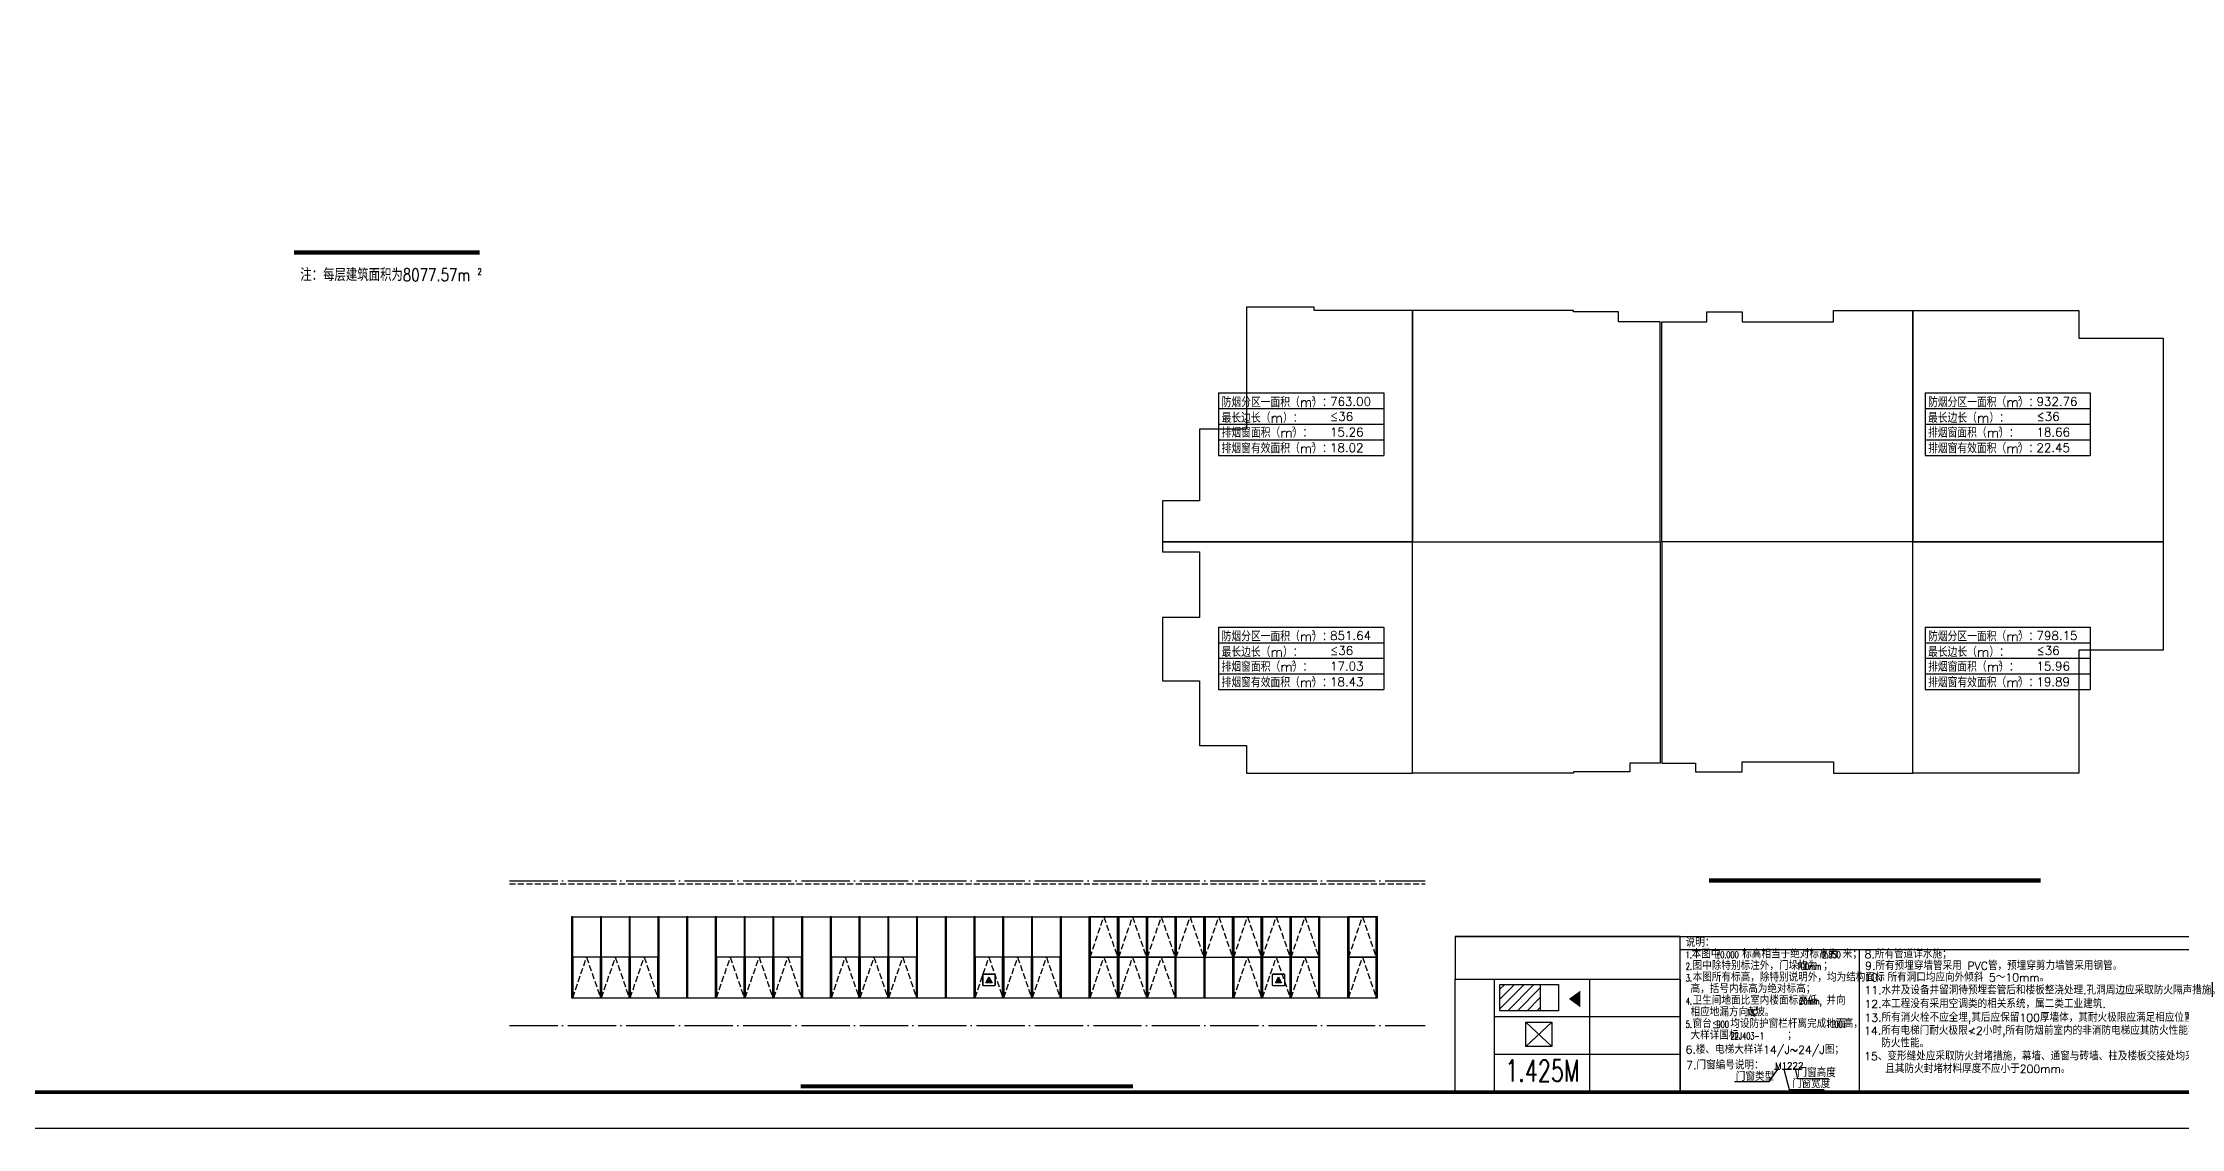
# Model space of a CAD drawing. Extents: x 6843040 to 15500510, y -6507076 to -4940511.
# Drawn here: x 8674268 to 8762904, y -5601001 to -5555980 of the extents above; entities that cross this region are included whole.
import ezdxf

# ---------------------------------------------------------------- set-up
doc = ezdxf.new("R2010")
doc.units = 0
doc.header["$LTSCALE"] = 1000
doc.header["$MEASUREMENT"] = 0
doc.linetypes.add('DASH', pattern=[0.35, 0.25, -0.1])
doc.linetypes.add('DOTE', pattern=[2.42, 2, -0.2, 0.02, -0.2])
doc.layers.add('-有效面积', color=6, linetype='Continuous', plot=False)
for name, color, linetype in [('AC-文字', 3, 'Continuous'), ('DIM_SYMB', 3, 'Continuous'), ('DOTE', 8, 'DOTE'), ('E_LINE_2', 40, 'Continuous'), ('E_LINE_3', 7, 'Continuous'), ('E_LINE_6', 11, 'Continuous'), ('plan-1', 40, 'Continuous'), ('PUB_TEXT', 7, 'Continuous'), ('PUB_TITLE', 4, 'Continuous'), ('WALL', 1, 'Continuous'), ('WINDOW', 4, 'Continuous'), ('防火分区线', 2, 'Continuous')]:
    doc.layers.add(name, color=color, linetype=linetype)
doc.layers.add('公共层-表格', color=3, linetype='Continuous', lineweight=25)
doc.styles.add('_HZTXT', font='SIMPLEX', dxfattribs={"width": 0.9, "bigfont": 'HZTXT'})
doc.styles.add('_TCH_DIM', font='SIMPLEX', dxfattribs={"bigfont": 'GBCBIG'})
doc.styles.add('DIM_FONT', font='SIMPLEX', dxfattribs={"width": 0.7, "bigfont": 'GBCBIG'})
doc.styles.get("Standard").update_dxf_attribs({"font": 'gbenor.shx', "bigfont": 'gbcbig.shx'})

# ---------------------------------------------------------------- blocks, each defined once
blk = doc.blocks.new('5py')
at = {"layer": '-有效面积'}
for points in [[(8841769, -5107413), (8841769, -5076113), (8829019, -5076113), (8829019, -5075713), (8820269, -5075713), (8820269, -5091513), (8814169, -5091513), (8814169, -5100813), (8809369, -5100813), (8809369, -5106113), (8841769, -5106113)], [(8809369, -5106113), (8809369, -5107413), (8814169, -5107413), (8814169, -5115913), (8809369, -5115913), (8809369, -5124113), (8814169, -5124113), (8814169, -5132513), (8820269, -5132513), (8820269, -5136113), (8841769, -5136113), (8841769, -5106113), (8809369, -5106113)]]:
    blk.add_lwpolyline(points, dxfattribs=at)
for points in [[(8873844, -5106113), (8873844, -5077613), (8868444, -5077613), (8868444, -5076313), (8862619, -5076313), (8862619, -5076113), (8841769, -5076113), (8841769, -5106113)], [(8874044, -5106113), (8874044, -5077613), (8879894, -5077613), (8879894, -5076313), (8884469, -5076313), (8884469, -5077613), (8896269, -5077613), (8896269, -5076113), (8906569, -5076113), (8906569, -5106113)], [(8906569, -5076113), (8928069, -5076113), (8928069, -5079713), (8938969, -5079713), (8938969, -5106113), (8906569, -5106113)], [(8841769, -5106113), (8873844, -5106113), (8873844, -5134814), (8869919, -5134814), (8869919, -5135913), (8862619, -5135913), (8862619, -5136113), (8841769, -5136113)], [(8906569, -5106113), (8874044, -5106113), (8874044, -5134814), (8878419, -5134814), (8878419, -5135913), (8884469, -5135913), (8884469, -5134613), (8896269, -5134613), (8896269, -5136113), (8906569, -5136113)], [(8906569, -5106113), (8938969, -5106113), (8938969, -5120164), (8928069, -5120164), (8928069, -5136113), (8906569, -5136113)]]:
    blk.add_lwpolyline(points, close=True, dxfattribs=at)
blk = doc.blocks.new('298889')
h = blk.add_hatch()
h.set_pattern_fill('ANSI31', color=8, scale=200, style=0)
h.set_pattern_definition([(45, (205213.04, 6224.37), (-224.5064, 224.5064), [])])
h.paths.add_polyline_path([(175842, 366488), (173981, 366488), (173981, 365276), (175842, 365276)])
for p, q in [((173706, 366739), (173706, 361544)), ((178111, 366739), (178111, 361544)), ((173706, 365008), (182306, 365008)), ((173706, 363276), (182306, 363276))]:
    blk.add_line(p, q)
at = {"color": 8}
blk.add_line((174452, 363276), (182306, 363276), dxfattribs=at)
blk.add_lwpolyline([(171915, 368702), (182306, 368702)])
for points in [[(171915, 366739), (182306, 366739), (182306, 368702), (171915, 368702)], [(171915, 366739), (182306, 366739), (182306, 361544), (171915, 361544)]]:
    blk.add_lwpolyline(points, close=True)
at = {"layer": '防火分区线'}
for p, q in [((175842, 366488), (175842, 365276)), ((176374, 364743), (175173, 363619)), ((175173, 364743), (176374, 363619))]:
    blk.add_line(p, q, dxfattribs=at)
for points in [[(173981, 366488), (176682, 366488), (176682, 365276), (173981, 365276)], [(175173, 364743), (176374, 364743), (176374, 363619), (175173, 363619)]]:
    blk.add_lwpolyline(points, close=True, dxfattribs=at)
blk.add_lwpolyline([(177161, 365823, 0, 768, 0), (177689, 365823, 768, 768, 0)], format="xyseb", dxfattribs=at)
at = {"layer": 'PUB_TEXT', "style": 'DIM_FONT', "width": 0.7}
blk.add_text('1.425M', height=1000, dxfattribs=at).set_placement((174230, 362003))
blk = doc.blocks.new('rerer')
at = {"layer": 'PUB_TEXT'}
for p, q in [((13575884, 1331048), (13574470, 1331048)), ((13576247, 1331561), (13575884, 1331048)), ((13576122, 1331561), (13576334, 1331561)), ((13576431, 1331561), (13576820, 1331561)), ((13576503, 1331561), (13576726, 1330721)), ((13576885, 1331561), (13577233, 1331561)), ((13576967, 1331561), (13577064, 1331179)), ((13577064, 1331179), (13578357, 1331179)), ((13576726, 1330721), (13578166, 1330721))]:
    blk.add_line(p, q, dxfattribs=at)
at = {"layer": 'WINDOW'}
for p, q in [((13572233, 1330640), (13572233, 1337035)), ((13572233, 1337035), (13594180, 1337035)), ((13594180, 1330640), (13594180, 1337035)), ((13572233, 1336507), (13594180, 1336507)), ((13579614, 1336507), (13579614, 1330640)), ((13594180, 1330640), (13572233, 1330640))]:
    blk.add_line(p, q, dxfattribs=at)
at = {"layer": 'PUB_TEXT', "style": '_HZTXT'}
for s, height, p in [('说明：', 330, (13572456, 1336622)), ('本图中', 330, (13572701, 1336143)), ('标高相当于绝对标高为', 330, (13574785, 1336143)), ('米；', 330, (13578933, 1336143)), ('8.所有管道详水施；', 330, (13579831, 1336143)), ('本图所有标高，除特别说明外，均为结构面标', 330, (13572739, 1335186)), ('图中除特别标注外，门垛均为', 330, (13572739, 1335665)), ('；', 330, (13578122, 1335665)), ('10、所有洞口均应向外倾斜 5～10mm。', 330, (13579813, 1335186)), ('9.所有预埋穿墙管采用 PVC管，预埋穿剪力墙管采用钢管。', 330, (13579855, 1335665)), ('高，括号内标高为绝对标高；', 330, (13572655, 1334708)), ('卫生间地面比室内楼面标高低', 330, (13572739, 1334229)), ('并向', 330, (13578256, 1334229)), ('11.水井及设备井留洞待预埋套管后和楼板整浇处理.孔洞周边应采取防火隔声措施。', 330, (13579824, 1334654)), ('12.本工程没有采用空调类的相关系统，属二类工业建筑.', 330, (13579824, 1334089)), ('相应地漏方向起', 330, (13572655, 1333751)), ('窗台≤', 330, (13572739, 1333272)), ('均设防护窗栏杆离完成地面', 330, (13574294, 1333272)), ('坡。', 330, (13575324, 1333751)), ('高，', 330, (13578971, 1333272)), ('13.所有消火栓不应全埋,其后应保留100厚墙体，其耐火极限应满足相应位置的耐火极限要求。', 330, (13579824, 1333524)), ('大样详国标', 330, (13572655, 1332794)), ('；', 330, (13576638, 1332794)), ('14.所有电梯门耐火极限≮2小时,所有防烟前室内的非消防电梯应其防火性能不应低于消防电梯的', 330, (13579813, 1332987)), ('防火性能。', 330, (13580517, 1332471)), ('6.楼、电梯大样详14/J~24/J图； ', 330, (13572449, 1332204)), ('7.门窗编号说明：', 330, (13572474, 1331561)), ('M1222', 264, (13576135, 1331580)), ('15、变形缝处应采取防火封堵措施，幕墙、通窗与砖墙、柱及楼板交接处均采取防火封堵措施。', 330, (13579813, 1331931)), ('且其防火封堵材料厚度不应小于200mm。', 330, (13580686, 1331412)), ('门窗类型', 330, (13574521, 1331087)), ('门窗宽度', 330, (13576837, 1330789)), ('门窗高度', 330, (13577064, 1331246))]:
    blk.add_text(s, height=height, dxfattribs=at).set_placement(p)
at = {"layer": 'PUB_TEXT', "style": '_HZTXT', "width": 0.697674}
for s, p in [('1.', (13572456, 1336143)), ('%%P0.000', (13573691, 1336143)), ('2.850', (13578085, 1336143)), ('2.', (13572456, 1335665)), ('3.', (13572456, 1335186)), ('100mm', (13577029, 1335665)), ('4.', (13572456, 1334229)), ('20mm,', (13577132, 1334229)), ('5.', (13572456, 1333272)), ('900', (13573729, 1333272)), ('1%', (13574965, 1333751)), ('1100', (13578254, 1333272)), ('22J403-1', (13574305, 1332794))]:
    blk.add_text(s, height=283.8, dxfattribs=at).set_placement(p)
blk = doc.blocks.new('消防救援标志')
at = {"layer": 'WALL'}
blk.add_hatch(color=256, dxfattribs=at).paths.add_polyline_path([(13378845, 1069457.5), (13377845, 1069457.5), (13378345, 1070457.5)])
for points in [[(13377445, 1070957.5), (13379245, 1070957.5, -0.41421356), (13379345, 1070857.5), (13379345, 1069057.5, -0.41421356), (13379245, 1068957.5), (13377445, 1068957.5, -0.41421356), (13377345, 1069057.5), (13377345, 1070857.5, -0.41421356)], [(13377445, 1070932.5), (13379245, 1070932.5, -0.41421356), (13379320, 1070857.5), (13379320, 1069057.5, -0.41421356), (13379245, 1068982.5), (13377445, 1068982.5, -0.41421356), (13377370, 1069057.5), (13377370, 1070857.5, -0.41421356)]]:
    blk.add_lwpolyline(points, format="xyb", close=True)
blk.add_lwpolyline([(13378845, 1069457.5), (13377845, 1069457.5), (13378345, 1070457.5)], close=True, dxfattribs=at)

msp = doc.modelspace()

# ---------------------------------------------------------------- linework, layer by layer
at = {"layer": 'DIM_SYMB', "const_width": 175}
for points in [[(8684676.1, -5564679.4), (8692374.6, -5564679.4)], [(8743327.2, -5590727), (8757074.7, -5590727)], [(8705682.9, -5599262.8), (8719454, -5599262.8)]]:
    msp.add_lwpolyline(points, dxfattribs=at)
at = {"layer": 'DOTE'}
for p, q in [((8693612.9, -5590735.4), (8731565.6, -5590735.4)), ((8693612.9, -5596735.4), (8731565.6, -5596735.4))]:
    msp.add_line(p, q, dxfattribs=at)
at = {"layer": 'DOTE', "linetype": 'DASH'}
msp.add_line((8693612.9, -5590865.4), (8731565.6, -5590865.4), dxfattribs=at)
at = {"layer": 'E_LINE_2'}
msp.add_lwpolyline([(8729587.7, -5595585.4), (8729587.7, -5592235.4)], dxfattribs=at)
at = {"layer": 'E_LINE_3'}
for points in [[(8696187.7, -5592235.4), (8729587.7, -5592235.4)], [(8696187.7, -5595585.4), (8729587.7, -5595585.4)]]:
    msp.add_lwpolyline(points, dxfattribs=at)
at = {"layer": 'E_LINE_6'}
for points in [[(8696237.7, -5592235.4), (8696187.7, -5592235.4), (8696187.7, -5595585.4), (8696237.7, -5595585.4)], [(8697428.8, -5592235.4), (8697378.8, -5592235.4), (8697378.8, -5595585.4), (8697428.8, -5595585.4)], [(8698619.8, -5592235.4), (8698569.8, -5592235.4), (8698569.8, -5595585.4), (8698619.8, -5595585.4)], [(8699810.9, -5592235.4), (8699760.9, -5592235.4), (8699760.9, -5595585.4), (8699810.9, -5595585.4)], [(8701002, -5592235.4), (8700952, -5592235.4), (8700952, -5595585.4), (8701002, -5595585.4)], [(8702193, -5592235.4), (8702143, -5592235.4), (8702143, -5595585.4), (8702193, -5595585.4)], [(8703384.1, -5592235.4), (8703334.1, -5592235.4), (8703334.1, -5595585.4), (8703384.1, -5595585.4)], [(8704575.2, -5592235.4), (8704525.2, -5592235.4), (8704525.2, -5595585.4), (8704575.2, -5595585.4)], [(8705766.3, -5592235.4), (8705716.3, -5592235.4), (8705716.3, -5595585.4), (8705766.3, -5595585.4)], [(8706957.3, -5592235.4), (8706907.3, -5592235.4), (8706907.3, -5595585.4), (8706957.3, -5595585.4)], [(8708148.4, -5592235.4), (8708098.4, -5592235.4), (8708098.4, -5595585.4), (8708148.4, -5595585.4)], [(8709339.5, -5592235.4), (8709289.5, -5592235.4), (8709289.5, -5595585.4), (8709339.5, -5595585.4)], [(8710530.5, -5592235.4), (8710480.5, -5592235.4), (8710480.5, -5595585.4), (8710530.5, -5595585.4)], [(8711721.6, -5592235.4), (8711671.6, -5592235.4), (8711671.6, -5595585.4), (8711721.6, -5595585.4)], [(8712912.7, -5592235.4), (8712862.7, -5592235.4), (8712862.7, -5595585.4), (8712912.7, -5595585.4)], [(8714103.8, -5592235.4), (8714053.8, -5592235.4), (8714053.8, -5595585.4), (8714103.8, -5595585.4)], [(8715294.8, -5592235.4), (8715244.8, -5592235.4), (8715244.8, -5595585.4), (8715294.8, -5595585.4)], [(8716485.9, -5592235.4), (8716435.9, -5592235.4), (8716435.9, -5595585.4), (8716485.9, -5595585.4)], [(8717677, -5592235.4), (8717627, -5592235.4), (8717627, -5595585.4), (8717677, -5595585.4)], [(8718868, -5592235.4), (8718818, -5592235.4), (8718818, -5595585.4), (8718868, -5595585.4)], [(8720059.1, -5592235.4), (8720009.1, -5592235.4), (8720009.1, -5595585.4), (8720059.1, -5595585.4)], [(8721250.2, -5592235.4), (8721200.2, -5592235.4), (8721200.2, -5595585.4), (8721250.2, -5595585.4)], [(8722441.2, -5592235.4), (8722391.2, -5592235.4), (8722391.2, -5595585.4), (8722441.2, -5595585.4)], [(8723632.3, -5592235.4), (8723582.3, -5592235.4), (8723582.3, -5595585.4), (8723632.3, -5595585.4)], [(8724823.4, -5592235.4), (8724773.4, -5592235.4), (8724773.4, -5595585.4), (8724823.4, -5595585.4)], [(8726014.5, -5592235.4), (8725964.5, -5592235.4), (8725964.5, -5595585.4), (8726014.5, -5595585.4)], [(8727205.5, -5592235.4), (8727155.5, -5592235.4), (8727155.5, -5595585.4), (8727205.5, -5595585.4)], [(8728396.6, -5592235.4), (8728346.6, -5592235.4), (8728346.6, -5595585.4), (8728396.6, -5595585.4)], [(8729587.7, -5592235.4), (8729537.7, -5592235.4), (8729537.7, -5595585.4), (8729587.7, -5595585.4)]]:
    msp.add_lwpolyline(points, close=True, dxfattribs=at)
at = {"layer": 'PUB_TITLE'}
msp.add_lwpolyline([(8597898.3, -5601001.4), (8776248.3, -5601001.4), (8776248.3, -5474851.4), (8597898.3, -5474851.4)], close=True, dxfattribs=at)
at = {"layer": 'PUB_TITLE', "const_width": 150}
msp.add_lwpolyline([(8601648.3, -5599501.4), (8774748.3, -5599501.4), (8774748.3, -5476351.4), (8601648.3, -5476351.4)], close=True, dxfattribs=at)
at = {"layer": 'WINDOW'}
for points in [[(8717677, -5593910.4), (8718818, -5593910.4), (8718818, -5592235.4), (8717677, -5592235.4)], [(8718868, -5593910.4), (8720009.1, -5593910.4), (8720009.1, -5592235.4), (8718868, -5592235.4)], [(8720059.1, -5593910.4), (8721200.2, -5593910.4), (8721200.2, -5592235.4), (8720059.1, -5592235.4)], [(8721250.2, -5593910.4), (8722391.2, -5593910.4), (8722391.2, -5592235.4), (8721250.2, -5592235.4)], [(8722441.2, -5593910.4), (8723582.3, -5593910.4), (8723582.3, -5592235.4), (8722441.2, -5592235.4)], [(8723632.3, -5593910.4), (8724773.4, -5593910.4), (8724773.4, -5592235.4), (8723632.3, -5592235.4)], [(8724823.4, -5593910.4), (8725964.5, -5593910.4), (8725964.5, -5592235.4), (8724823.4, -5592235.4)], [(8726014.5, -5593910.4), (8727155.5, -5593910.4), (8727155.5, -5592235.4), (8726014.5, -5592235.4)], [(8728396.6, -5593910.4), (8729537.7, -5593910.4), (8729537.7, -5592235.4), (8728396.6, -5592235.4)], [(8696237.7, -5595585.4), (8697378.8, -5595585.4), (8697378.8, -5593910.4), (8696237.7, -5593910.4)], [(8697428.8, -5595585.4), (8698569.8, -5595585.4), (8698569.8, -5593910.4), (8697428.8, -5593910.4)], [(8698619.8, -5595585.4), (8699760.9, -5595585.4), (8699760.9, -5593910.4), (8698619.8, -5593910.4)], [(8702193, -5595585.4), (8703334.1, -5595585.4), (8703334.1, -5593910.4), (8702193, -5593910.4)], [(8703384.1, -5595585.4), (8704525.2, -5595585.4), (8704525.2, -5593910.4), (8703384.1, -5593910.4)], [(8704575.2, -5595585.4), (8705716.3, -5595585.4), (8705716.3, -5593910.4), (8704575.2, -5593910.4)], [(8706957.3, -5595585.4), (8708098.4, -5595585.4), (8708098.4, -5593910.4), (8706957.3, -5593910.4)], [(8708148.4, -5595585.4), (8709289.5, -5595585.4), (8709289.5, -5593910.4), (8708148.4, -5593910.4)], [(8709339.5, -5595585.4), (8710480.5, -5595585.4), (8710480.5, -5593910.4), (8709339.5, -5593910.4)], [(8712912.7, -5595585.4), (8714053.8, -5595585.4), (8714053.8, -5593910.4), (8712912.7, -5593910.4)], [(8714103.8, -5595585.4), (8715244.8, -5595585.4), (8715244.8, -5593910.4), (8714103.8, -5593910.4)], [(8715294.8, -5595585.4), (8716435.9, -5595585.4), (8716435.9, -5593910.4), (8715294.8, -5593910.4)], [(8717677, -5595585.4), (8718818, -5595585.4), (8718818, -5593910.4), (8717677, -5593910.4)], [(8718868, -5595585.4), (8720009.1, -5595585.4), (8720009.1, -5593910.4), (8718868, -5593910.4)], [(8720059.1, -5595585.4), (8721200.2, -5595585.4), (8721200.2, -5593910.4), (8720059.1, -5593910.4)], [(8723632.3, -5595585.4), (8724773.4, -5595585.4), (8724773.4, -5593910.4), (8723632.3, -5593910.4)], [(8724823.4, -5595585.4), (8725964.5, -5595585.4), (8725964.5, -5593910.4), (8724823.4, -5593910.4)], [(8726014.5, -5595585.4), (8727155.5, -5595585.4), (8727155.5, -5593910.4), (8726014.5, -5593910.4)], [(8728396.6, -5595585.4), (8729537.7, -5595585.4), (8729537.7, -5593910.4), (8728396.6, -5593910.4)]]:
    msp.add_lwpolyline(points, close=True, dxfattribs=at)
at = {"layer": 'WINDOW', "color": 8, "linetype": 'DASH'}
for points in [[(8717677, -5593910.4), (8718247.5, -5592235.4), (8718818, -5593910.4)], [(8718868, -5593910.4), (8719438.6, -5592235.4), (8720009.1, -5593910.4)], [(8720059.1, -5593910.4), (8720629.6, -5592235.4), (8721200.2, -5593910.4)], [(8721250.2, -5593910.4), (8721820.7, -5592235.4), (8722391.2, -5593910.4)], [(8722441.2, -5593910.4), (8723011.8, -5592235.4), (8723582.3, -5593910.4)], [(8723632.3, -5593910.4), (8724202.9, -5592235.4), (8724773.4, -5593910.4)], [(8724823.4, -5593910.4), (8725393.9, -5592235.4), (8725964.5, -5593910.4)], [(8726014.5, -5593910.4), (8726585, -5592235.4), (8727155.5, -5593910.4)], [(8728396.6, -5593910.4), (8728967.1, -5592235.4), (8729537.7, -5593910.4)], [(8696237.7, -5595585.4), (8696808.2, -5593910.4), (8697378.8, -5595585.4)], [(8697428.8, -5595585.4), (8697999.3, -5593910.4), (8698569.8, -5595585.4)], [(8698619.8, -5595585.4), (8699190.4, -5593910.4), (8699760.9, -5595585.4)], [(8702193, -5595585.4), (8702763.6, -5593910.4), (8703334.1, -5595585.4)], [(8703384.1, -5595585.4), (8703954.6, -5593910.4), (8704525.2, -5595585.4)], [(8704575.2, -5595585.4), (8705145.7, -5593910.4), (8705716.3, -5595585.4)], [(8706957.3, -5595585.4), (8707527.9, -5593910.4), (8708098.4, -5595585.4)], [(8708148.4, -5595585.4), (8708718.9, -5593910.4), (8709289.5, -5595585.4)], [(8709339.5, -5595585.4), (8709910, -5593910.4), (8710480.5, -5595585.4)], [(8712912.7, -5595585.4), (8713483.2, -5593910.4), (8714053.8, -5595585.4)], [(8714103.8, -5595585.4), (8714674.3, -5593910.4), (8715244.8, -5595585.4)], [(8715294.8, -5595585.4), (8715865.4, -5593910.4), (8716435.9, -5595585.4)], [(8717677, -5595585.4), (8718247.5, -5593910.4), (8718818, -5595585.4)], [(8718868, -5595585.4), (8719438.6, -5593910.4), (8720009.1, -5595585.4)], [(8720059.1, -5595585.4), (8720629.6, -5593910.4), (8721200.2, -5595585.4)], [(8723632.3, -5595585.4), (8724202.9, -5593910.4), (8724773.4, -5595585.4)], [(8724823.4, -5595585.4), (8725393.9, -5593910.4), (8725964.5, -5595585.4)], [(8726014.5, -5595585.4), (8726585, -5593910.4), (8727155.5, -5595585.4)], [(8728396.6, -5595585.4), (8728967.1, -5593910.4), (8729537.7, -5595585.4)]]:
    msp.add_lwpolyline(points, dxfattribs=at)
at = {"layer": '公共层-表格'}
for p, q in [((8723002.6, -5570506.2), (8723002.6, -5573097.5)), ((8723002.6, -5570506.2), (8729854.5, -5570506.2)), ((8729854.5, -5570506.2), (8729854.5, -5573097.5)), ((8752283.5, -5570506.2), (8752283.5, -5573097.5)), ((8752283.5, -5570506.2), (8759135.4, -5570506.2)), ((8759135.4, -5570506.2), (8759135.4, -5573097.5)), ((8723002.6, -5571154), (8729854.5, -5571154)), ((8752283.5, -5571154), (8759135.4, -5571154)), ((8723002.6, -5571801.9), (8729854.5, -5571801.9)), ((8723002.6, -5572449.7), (8729854.5, -5572449.7)), ((8752283.5, -5571801.9), (8759135.4, -5571801.9)), ((8752283.5, -5572449.7), (8759135.4, -5572449.7)), ((8723002.6, -5573097.5), (8729854.5, -5573097.5)), ((8752283.5, -5573097.5), (8759135.4, -5573097.5)), ((8723002.6, -5580215.3), (8723002.6, -5582806.6)), ((8723002.6, -5580215.3), (8729854.5, -5580215.3)), ((8729854.5, -5580215.3), (8729854.5, -5582806.6)), ((8752283.5, -5580215.3), (8752283.5, -5582806.6)), ((8752283.5, -5580215.3), (8759135.4, -5580215.3)), ((8759135.4, -5580215.3), (8759135.4, -5582806.6)), ((8723002.6, -5580863.1), (8729854.5, -5580863.1)), ((8752283.5, -5580863.1), (8759135.4, -5580863.1)), ((8723002.6, -5581510.9), (8729854.5, -5581510.9)), ((8723002.6, -5582158.8), (8729854.5, -5582158.8)), ((8752283.5, -5581510.9), (8759135.4, -5581510.9)), ((8752283.5, -5582158.8), (8759135.4, -5582158.8)), ((8723002.6, -5582806.6), (8729854.5, -5582806.6)), ((8752283.5, -5582806.6), (8759135.4, -5582806.6))]:
    msp.add_line(p, q, dxfattribs=at)

# ---------------------------------------------------------------- block references
for name, p, xscale, yscale, zscale in [('298889', (8578467.1, -5924073.5), 0.8978000000000002, 0.8978000000000002, 0.8978000000000002), ('rerer', (-4897952.6, -6936773), 1.005, 1.005, 1.005), ('消防救援标志', (5368900.9, -5862336.8), 0.25, 0.25, 0.25), ('消防救援标志', (5380901.9, -5862336.8), 0.25, 0.25, 0.25)]:
    msp.add_blockref(name, p, dxfattribs=dict(xscale=xscale, yscale=yscale, zscale=zscale))
at = {"layer": 'plan-1', "xscale": 0.3200000000000001, "yscale": 0.3200000000000001, "zscale": 0.3200000000000001}
msp.add_blockref('5py', (5901679, -3942724.3), dxfattribs=at)

# ---------------------------------------------------------------- texts
at = {"layer": 'AC-文字', "style": '_HZTXT'}
for s, height, p in [('防烟分区一面积（m）： ', 404.893, (8723129, -5571093.7)), ('防烟分区一面积（m）： ', 404.893, (8752409.9, -5571093.7)), ('最长边长（m）：', 404.89, (8723129, -5571741.5)), ('最长边长（m）：', 404.89, (8752409.9, -5571741.5)), ('排烟窗面积（m）： ', 404.89, (8723129, -5572354.9)), ('排烟窗面积（m）： ', 404.89, (8752409.9, -5572354.9)), ('排烟窗有效面积（m）： ', 404.893, (8723129, -5573002.7)), ('排烟窗有效面积（m）： ', 404.893, (8752409.9, -5573002.7)), ('防烟分区一面积（m）： ', 404.893, (8723129, -5580802.7)), ('防烟分区一面积（m）： ', 404.893, (8752409.9, -5580802.7)), ('最长边长（m）：', 404.89, (8723129, -5581450.6)), ('最长边长（m）：', 404.89, (8752409.9, -5581450.6)), ('排烟窗面积（m）： ', 404.89, (8723129, -5582063.9)), ('排烟窗有效面积（m）： ', 404.893, (8723129, -5582711.8)), ('排烟窗面积（m）： ', 404.89, (8752409.9, -5582063.9)), ('排烟窗有效面积（m）： ', 404.893, (8752409.9, -5582711.8))]:
    msp.add_text(s, height=height, dxfattribs=at).set_placement(p)
at = {"layer": 'PUB_TEXT', "style": '_HZTXT'}
for s, height, width, p in [('注：每层建筑面积为', 525, 0.9, (8684939, -5565866.5)), ('8077.57m', 525, 0.774, (8689191.5, -5565866.5)), ('2', 262.5, 0.774, (8692287.5, -5565604))]:
    msp.add_text(s, height=height, dxfattribs=dict(at, width=width)).set_placement(p)
at = {"layer": '公共层-表格'}
for p in [(8726853.8, -5570841), (8756134.8, -5570841), (8726037.4, -5572102.2), (8755318.3, -5572102.2), (8726842.8, -5572750), (8756123.7, -5572750), (8726853.8, -5580550.1), (8756134.8, -5580550.1), (8726037.4, -5581811.3), (8726842.8, -5582459.1), (8755318.3, -5581811.3), (8756123.7, -5582459.1)]:
    msp.add_text('2', height=202.4, dxfattribs=at).set_placement(p)
at = {"layer": '公共层-表格', "style": '_TCH_DIM'}
for s, p in [('763.00', (8727625.4, -5571041.2)), ('932.76', (8756906.3, -5571041.2)), ('≤36', (8727625.4, -5571660.7)), ('≤36', (8756906.3, -5571660.7)), ('15.26', (8727621.9, -5572308.5)), ('18.66', (8756902.8, -5572308.5)), ('18.02', (8727621.9, -5572956.4)), ('22.45', (8756902.8, -5572956.4)), ('851.64', (8727625.4, -5580750.3)), ('798.15', (8756906.3, -5580750.3)), ('≤36', (8727625.4, -5581369.8)), ('≤36', (8756906.3, -5581369.8)), ('17.03', (8727621.9, -5582017.6)), ('15.96', (8756902.8, -5582017.6)), ('18.43', (8727621.9, -5582665.4)), ('19.89', (8756902.8, -5582665.4))]:
    msp.add_text(s, height=360, dxfattribs=at).set_placement(p)

doc.saveas('drawing.dxf')
